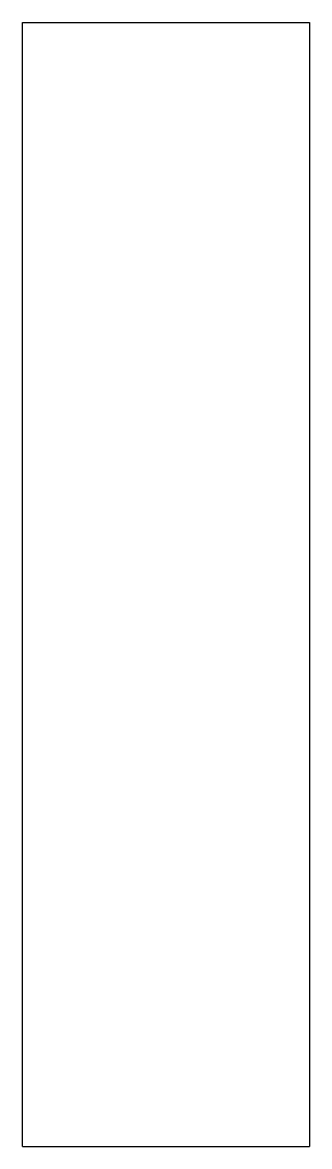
# Model space of a CAD drawing. Extents: x 5.33 to 6.33, y -1.96 to 1.96.
import ezdxf

# ---------------------------------------------------------------- set-up
doc = ezdxf.new("R2010")
doc.units = 0
doc.layers.add('VISIBLE', color=7, linetype='CONTINUOUS')

msp = doc.modelspace()

# ---------------------------------------------------------------- linework, layer by layer
at = {"layer": 'VISIBLE'}
for p, q in [((5.325, 1.9553), (6.325, 1.9553)), ((5.325, -1.9553), (5.325, 1.9553)), ((6.325, 1.9553), (6.325, -1.9553)), ((5.325, -1.9553), (6.325, -1.9553))]:
    msp.add_line(p, q, dxfattribs=at)

doc.saveas('drawing.dxf')
